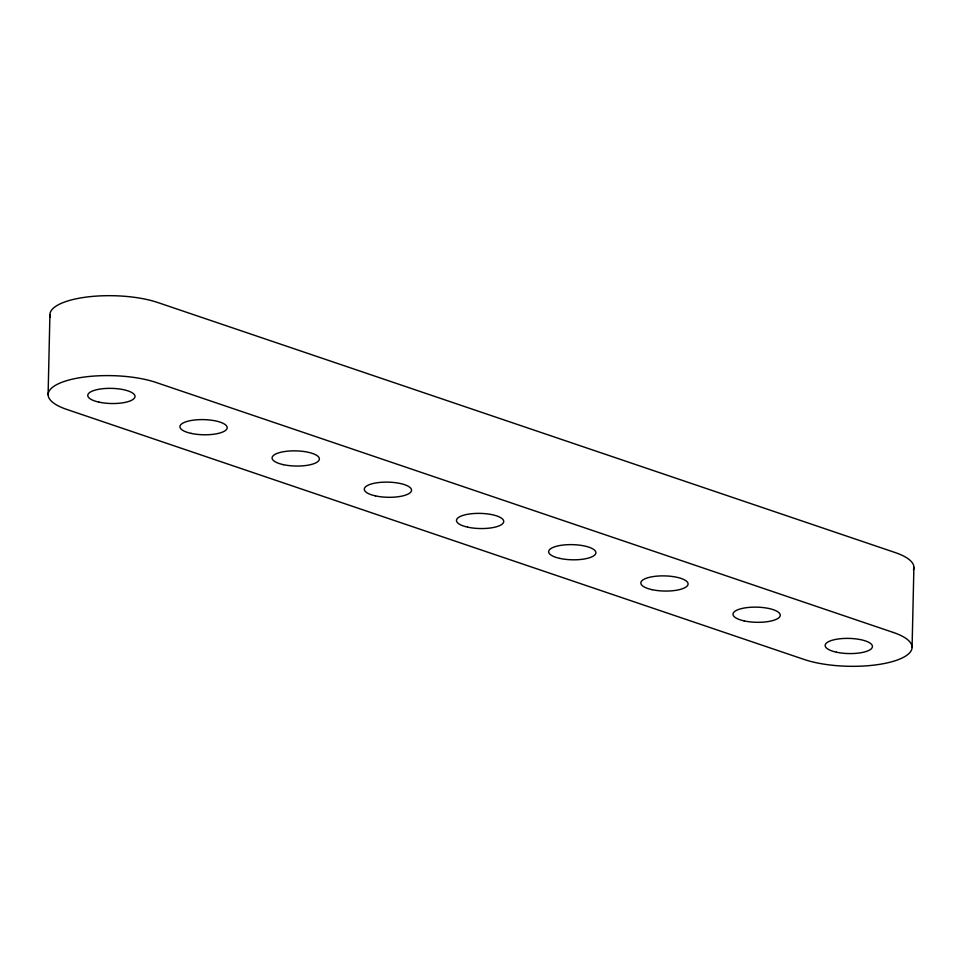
<?xml version="1.0" encoding="UTF-8"?>
<svg xmlns="http://www.w3.org/2000/svg" width="962" height="962" viewBox="0 0 962 962"><rect width="100%" height="100%" fill="white"/><g stroke="black" fill="none" stroke-linecap="round" stroke-linejoin="round"><path stroke-width="1.44" d="M48.1 394.721L49.916 314.79M912.084 647.21L913.9 567.279M50.433 317.352A63.3 20.298 1.3 0 1 85.173 297.246A63.3 20.298 1.3 0 1 157.804 302.525L895.225 552.573A63.3 20.298 1.3 0 1 913.431 569.817M893.409 632.491L155.988 382.443A63.3 20.298 1.3 0 0 66.486 380.724A63.3 20.298 1.3 0 0 66.775 409.427L804.196 659.475A63.3 20.298 1.3 0 0 893.698 661.207A63.3 20.298 1.3 0 0 893.409 632.491M99.002 402.14A23.629 7.576 1.3 0 0 135.005 396.633A23.629 7.576 1.3 0 0 100.156 389.045A23.629 7.576 1.3 0 0 99.002 402.14M191.173 433.393A23.629 7.576 1.3 0 0 227.176 427.886A23.629 7.576 1.3 0 0 192.328 420.298A23.629 7.576 1.3 0 0 191.173 433.393M283.357 464.658A23.629 7.576 1.3 0 0 319.36 459.151A23.629 7.576 1.3 0 0 284.511 451.551A23.629 7.576 1.3 0 0 283.357 464.658M375.529 495.911A23.629 7.576 1.3 0 0 411.532 490.404A23.629 7.576 1.3 0 0 376.683 482.816A23.629 7.576 1.3 0 0 375.529 495.911M467.712 527.164A23.629 7.576 1.3 0 0 503.715 521.657A23.629 7.576 1.3 0 0 468.867 514.069A23.629 7.576 1.3 0 0 467.712 527.164M559.884 558.417A23.629 7.576 1.3 0 0 595.887 552.909A23.629 7.576 1.3 0 0 561.038 545.322A23.629 7.576 1.3 0 0 559.884 558.417M652.068 589.67A23.629 7.576 1.3 0 0 688.071 584.162A23.629 7.576 1.3 0 0 653.222 576.575A23.629 7.576 1.3 0 0 652.068 589.67M744.239 620.923A23.629 7.576 1.3 0 0 780.242 615.415A23.629 7.576 1.3 0 0 745.394 607.828A23.629 7.576 1.3 0 0 744.239 620.923M836.423 652.188A23.629 7.576 1.3 0 0 872.426 646.68A23.629 7.576 1.3 0 0 837.577 639.081A23.629 7.576 1.3 0 0 836.423 652.188"/></g></svg>
